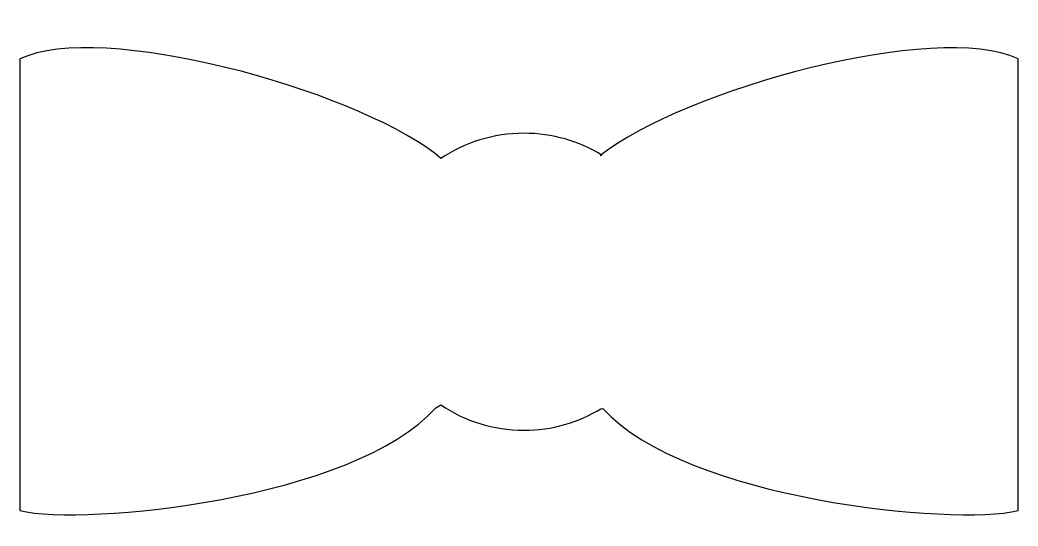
# Model space of a CAD drawing. Header units: centimetres. Extents: x -8.9 to 8.9, y -4.4 to 4.7.
import ezdxf

# ---------------------------------------------------------------- set-up
doc = ezdxf.new("R2010")
doc.units = ezdxf.units.CM
doc.header["$MEASUREMENT"] = 0
doc.layers.add('Camada 1', color=7, linetype='Continuous')

msp = doc.modelspace()

# ---------------------------------------------------------------- linework, layer by layer
at = {"layer": 'Camada 1'}
msp.add_open_spline([(-1.39495, 2.18956), (-0.9695, 2.47571), (-0.46124, 2.64136), (0.08844, 2.64136), (0.08844, 2.64136), (0.59673, 2.64136), (1.07301, 2.4983), (1.47777, 2.2498), (1.47777, 2.2498), (1.47777, 2.2498), (1.44954, 2.24226), (1.44954, 2.24226), (1.44954, 2.24226), (2.94237, 3.41884), (7.46421, 4.6632), (8.91002, 3.96666), (8.91002, 3.96666), (8.91002, 3.96666), (8.91002, -4.09435), (8.91002, -4.09435), (8.91002, -4.09435), (7.75789, -4.3692), (2.96872, -3.89668), (1.49661, -2.27206), (1.49661, -2.27206), (1.49661, -2.27206), (1.46274, -2.27584), (1.46274, -2.27584), (1.46274, -2.27584), (1.06176, -2.52055), (0.593, -2.65988), (0.08849, -2.65988), (0.08849, -2.65988), (-0.46121, -2.65988), (-0.96945, -2.4942), (-1.3949, -2.20808), (-1.3949, -2.20808), (-1.3949, -2.20808), (-1.48528, -2.26079), (-1.48528, -2.26079), (-1.48528, -2.26079), (-2.94615, -3.89477), (-7.75413, -4.36917), (-8.91002, -4.09432), (-8.91002, -4.09432), (-8.91002, -4.09432), (-8.91002, 3.96669), (-8.91002, 3.96669), (-8.91002, 3.96669), (-7.47741, 4.65569), (-3.02899, 3.44334), (-1.49285, 2.27616), (-1.49285, 2.27616), (-1.49285, 2.27616), (-1.39495, 2.18956), (-1.39495, 2.18956)], degree=3, knots=[0, 0, 0, 0, 0.06666667, 0.06666667, 0.06666667, 0.06666667, 0.13333333, 0.13333333, 0.13333333, 0.13333333, 0.2, 0.2, 0.2, 0.2, 0.26666667, 0.26666667, 0.26666667, 0.26666667, 0.33333333, 0.33333333, 0.33333333, 0.33333333, 0.4, 0.4, 0.4, 0.4, 0.46666667, 0.46666667, 0.46666667, 0.46666667, 0.53333333, 0.53333333, 0.53333333, 0.53333333, 0.6, 0.6, 0.6, 0.6, 0.66666667, 0.66666667, 0.66666667, 0.66666667, 0.73333333, 0.73333333, 0.73333333, 0.73333333, 0.8, 0.8, 0.8, 0.8, 0.86666667, 0.86666667, 0.86666667, 0.86666667, 1, 1, 1, 1], dxfattribs=at)

doc.saveas('drawing.dxf')
